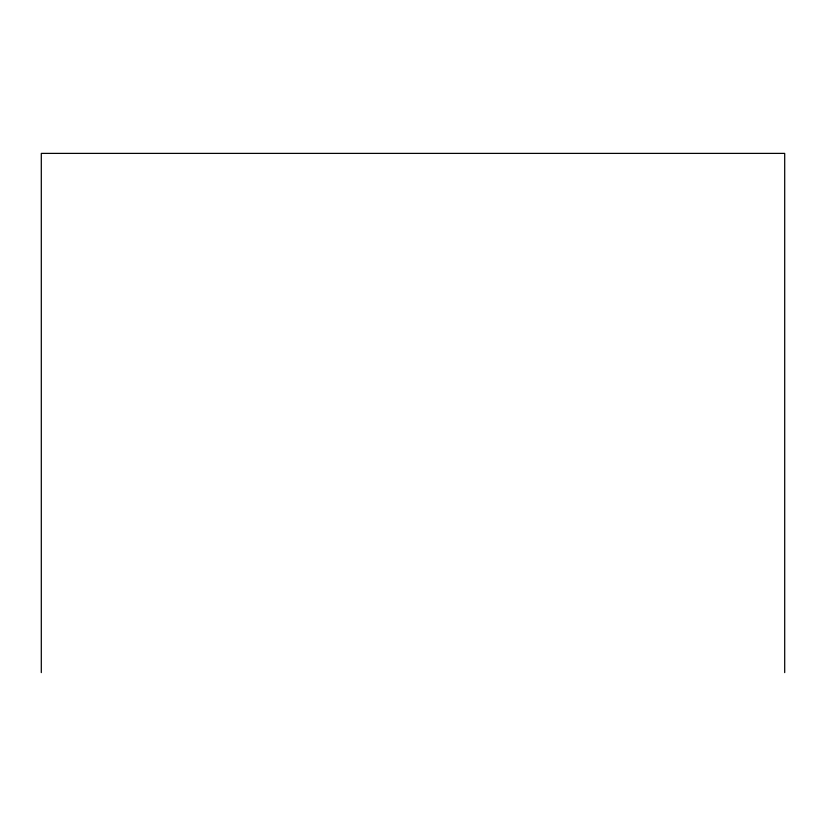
<?xml version="1.0" encoding="UTF-8"?>
<svg xmlns="http://www.w3.org/2000/svg" width="826" height="826" viewBox="0 0 826 826"><rect width="100%" height="100%" fill="white"/><g stroke="black" fill="none" stroke-linecap="round" stroke-linejoin="round"><path stroke-width="1.24" d="M784.7 672.612L784.7 153.388L41.3 153.388L41.3 672.612"/></g></svg>
